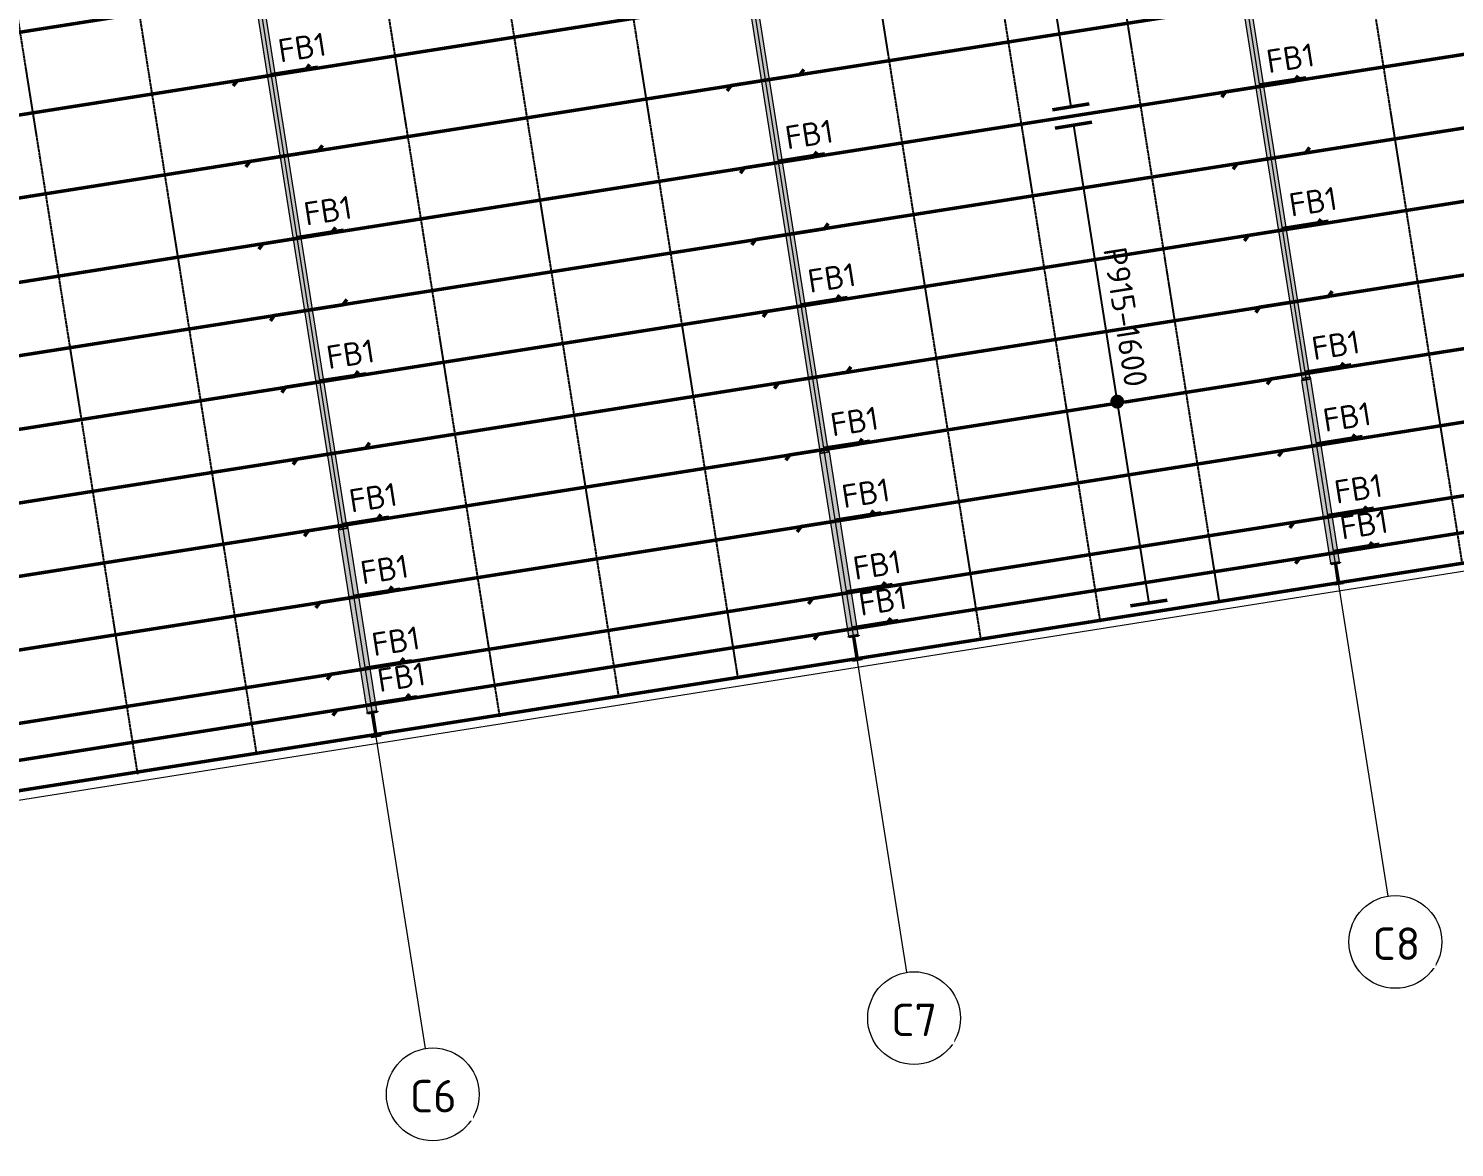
# Model space of a CAD drawing. Header units: millimetres. Extents: x 632 to 248581, y -2790 to 4057238.
# Drawn here: x 82256 to 112982, y 3998522 to 4022633 of the extents above; entities that cross this region are included whole.
import ezdxf

# ---------------------------------------------------------------- set-up
doc = ezdxf.new("R2010")
doc.units = ezdxf.units.MM
doc.linetypes.add('Dash', pattern=[7, 5, -2])
doc.linetypes.add('Hidden', pattern=[4, 3, -1])
for name, color, linetype, lineweight in [('S-280-A_STRUCT_FRAME', 2, 'Continuous', 18), ('S-280-M_COLUMN', 52, 'Continuous', 13), ('S-280-M_STRUCT_FRAME', 12, 'Continuous', 13), ('Z-000-T_TEXT', 131, 'Continuous', 25), ('Z-030-M_GRID', 191, 'Continuous', 13), ('Z-033_T_GRIDREF', 31, 'Continuous', 13), ('Z-060-M_DETAIL', 92, 'Continuous', 25)]:
    doc.layers.add(name, color=color, linetype=linetype, lineweight=lineweight)
doc.styles.add('ISOCPEUR_1', font='isocpeur.ttf', dxfattribs={"height": 700})
doc.styles.add('ISOCPEUR_2', font='isocpeur.ttf', dxfattribs={"height": 500})
doc.styles.add('ISOCPEUR_3', font='isocpeur.ttf', dxfattribs={"height": 2.5})

# ---------------------------------------------------------------- blocks, each defined once
blk = doc.blocks.new('NRP_Framing-Steel-Purlin C - P946 - EC250-24-4133309-S6_011 - UPPER PURLIN PLAN - PART 3')
at = {"layer": 'S-280-M_STRUCT_FRAME', "color": 1, "lineweight": 50}
blk.add_line((-2229670, 4013451), (-2309294, 4000895), dxfattribs=at)
blk.add_line((-2229670, 4013451), (-2309294, 4000895), dxfattribs=at)
blk = doc.blocks.new('NRP_Framing-Steel-Purlin Z - P916 - EZ250-24-4046601-S6_011 - UPPER PURLIN PLAN - PART 3')
at = {"layer": 'S-280-M_STRUCT_FRAME', "color": 1, "lineweight": 50}
for p, q in [((-2236852, 4023378), (-2236936, 4023264)), ((-2236936, 4023264), (-2249604, 4021266)), ((-2249604, 4021266), (-2249687, 4021152))]:
    blk.add_line(p, q, dxfattribs=at)
blk = doc.blocks.new('NRP_Framing-Steel-Purlin Z - P915 - EZ250-19-4046628-S6_011 - UPPER PURLIN PLAN - PART 3')
at = {"layer": 'S-280-M_STRUCT_FRAME', "color": 3, "lineweight": 50}
for p, q in [((-2248122, 4021500), (-2259976, 4019630)), ((-2248039, 4021614), (-2248122, 4021500)), ((-2259976, 4019630), (-2260059, 4019516))]:
    blk.add_line(p, q, dxfattribs=at)
blk = doc.blocks.new('NRP_Framing-Steel-Purlin Z - P916 - EZ250-24-V8-S6_011 - UPPER PURLIN PLAN - PART 3')
at = {"layer": 'S-280-M_STRUCT_FRAME', "color": 1, "lineweight": 50}
for p, q in [((-2235873, 4017193), (-2235956, 4017079)), ((-2235956, 4017079), (-2241419, 4016217)), ((-2241704, 4016173), (-2248624, 4015081)), ((-2248624, 4015081), (-2248708, 4014967))]:
    blk.add_line(p, q, dxfattribs=at)
blk = doc.blocks.new('NRP_Framing-Steel-Purlin Z - P915 - EZ250-19-V9-S6_011 - UPPER PURLIN PLAN - PART 3')
at = {"layer": 'S-280-M_STRUCT_FRAME', "color": 3, "lineweight": 50}
for p, q in [((-2247143, 4015315), (-2251790, 4014582)), ((-2247059, 4015429), (-2247143, 4015315)), ((-2252077, 4014537), (-2258996, 4013446)), ((-2258996, 4013446), (-2259079, 4013332))]:
    blk.add_line(p, q, dxfattribs=at)
blk = doc.blocks.new('NRP_Framing-Steel-Purlin Z - P914 - EZ250-15-4047701-S6_011 - UPPER PURLIN PLAN - PART 3')
at = {"layer": 'S-280-M_STRUCT_FRAME', "color": 150, "lineweight": 50}
for p, q in [((-2249506, 4030235), (-2261359, 4028366)), ((-2249423, 4030349), (-2249506, 4030235)), ((-2261359, 4028366), (-2261443, 4028252))]:
    blk.add_line(p, q, dxfattribs=at)
blk = doc.blocks.new('NRP_Bridging Plan _v2_ - 3 Rows-4056086-S6_011 - UPPER PURLIN PLAN - PART 3')
at = {"layer": 'Z-060-M_DETAIL', "linetype": 'Hidden'}
for p, q in [((2270, 10164), (2270, -9588)), ((4870, 10164), (4870, -9588)), ((7470, 10164), (7470, -9588))]:
    blk.add_line(p, q, dxfattribs=at)
blk = doc.blocks.new('NRP_Extent _v2_ - 1-200-4253490-S6_011 - UPPER PURLIN PLAN - PART 3')
at = {"layer": 'Z-060-M_DETAIL'}
blk.add_hatch(color=256, dxfattribs=at).paths.add_polyline_path([(-145, 39), (-150, 0), (-145, -39), (-130, -75), (-106, -106), (-75, -130), (-39, -145), (0, -150), (39, -145), (75, -130), (106, -106), (130, -75), (145, -39), (150, 0), (145, 39), (130, 75), (106, 106), (75, 130), (39, 145), (0, 150), (-39, 145), (-75, 130), (-106, 106), (-130, 75)])
at = {"layer": 'Z-060-M_DETAIL', "lineweight": 50}
for p, q in [((-4395, 400), (-4395, -400)), ((6032, 400), (6032, -400))]:
    blk.add_line(p, q, dxfattribs=at)
at = {"layer": 'Z-060-M_DETAIL'}
blk.add_line((6032, 0), (-4395, 0), dxfattribs=at)
blk = doc.blocks.new('NRP_Extent _v2_ - 1-200-4253790-S6_011 - UPPER PURLIN PLAN - PART 3')
at = {"layer": 'Z-060-M_DETAIL'}
blk.add_hatch(color=256, dxfattribs=at).paths.add_polyline_path([(-145, 39), (-150, 0), (-145, -39), (-130, -75), (-106, -106), (-75, -130), (-39, -145), (0, -150), (39, -145), (75, -130), (106, -106), (130, -75), (145, -39), (150, 0), (145, 39), (130, 75), (106, 106), (75, 130), (39, 145), (0, 150), (-39, 145), (-75, 130), (-106, 106), (-130, 75)])
at = {"layer": 'Z-060-M_DETAIL', "lineweight": 50}
for p, q in [((-3358, 400), (-3358, -400)), ((5087, 400), (5087, -400))]:
    blk.add_line(p, q, dxfattribs=at)
at = {"layer": 'Z-060-M_DETAIL'}
blk.add_line((5087, 0), (-3358, 0), dxfattribs=at)
blk = doc.blocks.new('Grid - NRP_Grid-Head-320187-S6_011 - UPPER PURLIN PLAN - PART 3')
at = {"layer": 'Z-033_T_GRIDREF'}
blk.add_circle((0, 0), 5, dxfattribs=at)
blk = doc.blocks.new('NRP_Fly Brace BN - FB1-4028766-S6_011 - UPPER PURLIN PLAN - PART 3')
at = {"layer": 'Z-000-T_TEXT'}
blk.add_line((0, 0), (5, 0), dxfattribs=at)
at = {"layer": 'Z-000-T_TEXT', "lineweight": 13, "insert": (1.11, 3.49), "char_height": 2.5, "width": 6.0928, "attachment_point": 1, "style": 'ISOCPEUR_3'}
blk.add_mtext('FB1', dxfattribs=at)

msp = doc.modelspace()

# ---------------------------------------------------------------- hatches: boundary and pattern name
at = {"layer": 'S-280-M_COLUMN'}
for points in [[(110392.9, 4010652.1), (110580.5, 4010681.8), (110578.3, 4010696.1), (110494.3, 4010684.4), (110489.5, 4010687.9), (110487.1, 4010693.2), (110424.3, 4011099.7), (110427.8, 4011104.5), (110433.2, 4011106.9), (110511.2, 4011119.3), (110507.4, 4011133.3), (110321.3, 4011103.9), (110323.6, 4011089.5), (110407.5, 4011101.3), (110412.3, 4011097.8), (110414.7, 4011092.4), (110477.5, 4010686), (110474.1, 4010681.2), (110468.7, 4010678.8), (110390.6, 4010666.4)], [(100012.8, 4009008), (100219.2, 4009040.7), (100217.1, 4009053.7), (100125.3, 4009041.1), (100119.4, 4009045.3), (100116.5, 4009051.9), (100043.1, 4009527.1), (100047.4, 4009533), (100054, 4009535.9), (100138.6, 4009549.3), (100135, 4009562.1), (99930.1, 4009529.7), (99932.2, 4009516.6), (100024, 4009529.3), (100029.9, 4009525), (100032.9, 4009518.4), (100106.2, 4009043.2), (100102, 4009037.4), (100095.3, 4009034.4), (100010.7, 4009021)], [(89642, 4007365.4), (89848.5, 4007398.1), (89846.4, 4007411.1), (89754.6, 4007398.4), (89748.7, 4007402.7), (89745.7, 4007409.3), (89672.4, 4007884.5), (89676.6, 4007890.4), (89683.3, 4007893.3), (89767.9, 4007906.7), (89764.3, 4007919.5), (89559.4, 4007887.1), (89561.5, 4007874), (89653.3, 4007886.7), (89659.2, 4007882.4), (89662.1, 4007875.8), (89735.5, 4007400.6), (89731.2, 4007394.8), (89724.6, 4007391.8), (89640, 4007378.4)]]:
    msp.add_hatch(color=256, dxfattribs=at).paths.add_polyline_path(points)
at = {"layer": 'S-280-M_STRUCT_FRAME'}
for points in [[(109705.4, 4015052.9), (109874.3, 4015079.7), (108089.4, 4026348.6), (107920.5, 4026321.8), (109252.8, 4017910.8)], [(99323.7, 4013480.1), (99492.6, 4013506.9), (97718.7, 4024705.9), (97549.8, 4024679.2), (98621.9, 4017910.8)], [(87348, 4023063.3), (87179.1, 4023036.6), (88952.9, 4011837.5), (89121.8, 4011864.2)], [(109695.9, 4015052.4), (109705.3, 4015053.9), (109699.4, 4015090.8), (109690, 4015089.3), (109695.8, 4015052.9)], [(109696.1, 4015051.2), (110319.8, 4011113.5), (110507.4, 4011143.2), (109883.7, 4015080.9)], [(109874.2, 4015080.7), (109883.5, 4015082.2), (109877.7, 4015119), (109868.3, 4015117.6), (109874.1, 4015080.9)], [(109883.7, 4015080.9), (109883.5, 4015082.2), (109874.3, 4015079.6)], [(99304.7, 4013478), (99323.5, 4013481), (99316.7, 4013524.2), (99297.9, 4013521.2), (99304.4, 4013480.1)], [(99928.6, 4009539.2), (100135, 4009571.9), (99511.4, 4013509.6), (99304.9, 4013476.9), (99881.6, 4009836.2)], [(99492.4, 4013507.8), (99511.2, 4013510.7), (99504.3, 4013553.9), (99485.6, 4013551), (99492.1, 4013509.6)], [(99511.4, 4013509.6), (99511.2, 4013510.7), (99492.6, 4013506.8)], [(88934, 4011835.4), (88952.8, 4011838.4), (88946, 4011881.6), (88927.2, 4011878.6), (88933.7, 4011837.5)], [(89557.9, 4007896.6), (89764.3, 4007929.3), (89140.6, 4011867), (88934.2, 4011834.3), (89399.5, 4008896.9)], [(89121.7, 4011865.1), (89140.5, 4011868.1), (89133.6, 4011911.3), (89114.8, 4011908.3), (89121.4, 4011867)], [(89140.6, 4011867), (89140.5, 4011868.1), (89121.8, 4011864.2)]]:
    msp.add_hatch(color=9, dxfattribs=at).paths.add_polyline_path(points)

# ---------------------------------------------------------------- linework, layer by layer
at = {"layer": 'S-280-M_COLUMN', "lineweight": 35}
for p, q in [((110321.3, 4011103.9), (110509, 4011133.6)), ((110323.6, 4011089.5), (110321.3, 4011103.9)), ((110401.7, 4011101.9), (110323.6, 4011089.5)), ((110478.1, 4010691.8), (110414.7, 4011092.4)), ((110423.7, 4011093.9), (110487.1, 4010693.2)), ((110511.2, 4011119.3), (110433.2, 4011106.9)), ((110509, 4011133.6), (110511.2, 4011119.3)), ((110500.2, 4010683.8), (110578.3, 4010696.1)), ((110578.3, 4010696.1), (110580.5, 4010681.8)), ((110390.6, 4010666.4), (110468.7, 4010678.8)), ((110392.9, 4010652.1), (110390.6, 4010666.4)), ((110580.5, 4010681.8), (110392.9, 4010652.1)), ((99930.1, 4009529.7), (100136.6, 4009562.4)), ((99932.2, 4009516.6), (99930.1, 4009529.7)), ((100016.8, 4009530), (99932.2, 4009516.6)), ((100107, 4009050.4), (100032.9, 4009518.4)), ((100042.3, 4009519.9), (100116.5, 4009051.9)), ((100138.6, 4009549.3), (100054, 4009535.9)), ((100136.6, 4009562.4), (100138.6, 4009549.3)), ((100010.7, 4009021), (100095.3, 4009034.4)), ((100012.8, 4009008), (100010.7, 4009021)), ((100219.2, 4009040.7), (100012.8, 4009008)), ((100132.5, 4009040.3), (100217.1, 4009053.7)), ((100217.1, 4009053.7), (100219.2, 4009040.7)), ((89559.4, 4007887.1), (89765.8, 4007919.8)), ((89561.5, 4007874), (89559.4, 4007887.1)), ((89646.1, 4007887.4), (89561.5, 4007874)), ((89736.3, 4007407.8), (89662.1, 4007875.8)), ((89671.6, 4007877.3), (89745.7, 4007409.3)), ((89767.9, 4007906.7), (89683.3, 4007893.3)), ((89765.8, 4007919.8), (89767.9, 4007906.7)), ((89640, 4007378.4), (89724.6, 4007391.8)), ((89642, 4007365.4), (89640, 4007378.4)), ((89848.5, 4007398.1), (89642, 4007365.4)), ((89761.8, 4007397.7), (89846.4, 4007411.1)), ((89846.4, 4007411.1), (89848.5, 4007398.1))]:
    msp.add_line(p, q, dxfattribs=at)
for centre, radius, start, end in [((110403.4, 4011090.6), 11.4, 9.00033, 99.00033), ((110434.9, 4011095.6), 11.4, 99.00033, 189.00033), ((110466.9, 4010690), 11.4, 279.00033, 9.00033), ((110498.4, 4010695), 11.4, 189.00033, 279.00033), ((100019, 4009516.2), 14, 9.00033, 99.00033), ((100056.2, 4009522.1), 14, 99.00033, 189.00033), ((100093.1, 4009048.3), 14, 279.00033, 9.00033), ((100130.3, 4009054.1), 14, 189.00033, 279.00033), ((89648.3, 4007873.6), 14, 9.00033, 99.00033), ((89685.4, 4007879.5), 14, 99.00033, 189.00033), ((89722.4, 4007405.6), 14, 279.00033, 9.00033), ((89759.6, 4007411.5), 14, 189.00033, 279.00033)]:
    msp.add_arc(centre, radius, start, end, dxfattribs=at)
at = {"layer": 'S-280-M_STRUCT_FRAME', "color": 55}
for p, q in [((109705.4, 4015052.9), (107920.5, 4026321.8)), ((109874.3, 4015079.7), (108089.4, 4026348.6)), ((99323.7, 4013480.1), (97549.8, 4024679.2)), ((99492.6, 4013506.9), (97718.7, 4024705.9)), ((88952.9, 4011837.5), (87179.1, 4023036.6)), ((89121.8, 4011864.2), (87348, 4023063.3)), ((109699.2, 4015092.1), (109689.9, 4015090.6)), ((109689.9, 4015090.6), (109690, 4015089.3)), ((109690, 4015089.3), (109699.4, 4015090.8)), ((109690, 4015089.3), (109695.9, 4015052.4)), ((109705.3, 4015053.9), (109695.9, 4015052.4)), ((109695.9, 4015052.4), (109696.1, 4015051.2)), ((109696.1, 4015051.2), (109883.7, 4015080.9)), ((110319.8, 4011113.5), (109696.1, 4015051.2)), ((109874.3, 4015079.7), (109705.4, 4015052.9)), ((109877.5, 4015120.3), (109868.1, 4015118.8)), ((109868.3, 4015117.6), (109877.7, 4015119)), ((109883.5, 4015082.2), (109874.2, 4015080.7)), ((109877.7, 4015119), (109877.5, 4015120.3)), ((109883.5, 4015082.2), (109877.7, 4015119)), ((109883.7, 4015080.9), (109883.5, 4015082.2)), ((110507.4, 4011143.2), (109883.7, 4015080.9)), ((99316.5, 4013525.3), (99297.7, 4013522.4)), ((99297.7, 4013522.4), (99297.9, 4013521.2)), ((99297.9, 4013521.2), (99316.7, 4013524.2)), ((99297.9, 4013521.2), (99304.7, 4013478)), ((99323.5, 4013481), (99304.7, 4013478)), ((99304.7, 4013478), (99304.9, 4013476.9)), ((99304.9, 4013476.9), (99511.4, 4013509.6)), ((99928.6, 4009539.2), (99304.9, 4013476.9)), ((99492.6, 4013506.9), (99323.7, 4013480.1)), ((99504.2, 4013555.1), (99485.4, 4013552.1)), ((99485.6, 4013551), (99504.3, 4013553.9)), ((99511.2, 4013510.7), (99492.4, 4013507.8)), ((99504.3, 4013553.9), (99504.2, 4013555.1)), ((99511.2, 4013510.7), (99504.3, 4013553.9)), ((99511.4, 4013509.6), (99511.2, 4013510.7)), ((100135, 4009571.9), (99511.4, 4013509.6)), ((88945.8, 4011882.7), (88927, 4011879.8)), ((88927, 4011879.8), (88927.2, 4011878.6)), ((88927.2, 4011878.6), (88946, 4011881.6)), ((88927.2, 4011878.6), (88934, 4011835.4)), ((88952.8, 4011838.4), (88934, 4011835.4)), ((88934, 4011835.4), (88934.2, 4011834.3)), ((88934.2, 4011834.3), (89140.6, 4011867)), ((89557.9, 4007896.6), (88934.2, 4011834.3)), ((89121.8, 4011864.2), (88952.9, 4011837.5)), ((89133.4, 4011912.4), (89114.7, 4011909.5)), ((89114.8, 4011908.3), (89133.6, 4011911.3)), ((89140.5, 4011868.1), (89121.7, 4011865.1)), ((89133.6, 4011911.3), (89133.4, 4011912.4)), ((89140.5, 4011868.1), (89133.6, 4011911.3)), ((89140.6, 4011867), (89140.5, 4011868.1)), ((89764.3, 4007929.3), (89140.6, 4011867)), ((110507.4, 4011143.2), (110319.8, 4011113.5)), ((100135, 4009571.9), (99928.6, 4009539.2)), ((89764.3, 4007929.3), (89557.9, 4007896.6))]:
    msp.add_line(p, q, dxfattribs=at)
at = {"layer": 'S-280-M_STRUCT_FRAME', "color": 55, "linetype": 'Dash'}
for p, q in [((109868.1, 4015118.8), (109699.3, 4015092.1)), ((109699.5, 4015090.8), (109779.4, 4015103.5)), ((109785.2, 4015066.6), (109705.3, 4015053.9)), ((109779.4, 4015103.5), (109785.2, 4015066.6)), ((109788.4, 4015104.9), (109868.3, 4015117.5)), ((109794.2, 4015068), (109788.4, 4015104.9)), ((109874.1, 4015080.7), (109794.2, 4015068)), ((109794.2, 4015067.9), (109794.2, 4015068)), ((99485.3, 4013552.1), (99316.5, 4013525.4)), ((99316.7, 4013524.2), (99396.4, 4013536.8)), ((99403.2, 4013493.6), (99323.6, 4013481)), ((99396.4, 4013536.8), (99403.2, 4013493.6)), ((99405.9, 4013538.3), (99485.5, 4013551)), ((99412.7, 4013495.1), (99405.9, 4013538.3)), ((99492.4, 4013507.8), (99412.7, 4013495.1)), ((99412.7, 4013495), (99412.7, 4013495.1)), ((89114.6, 4011909.5), (88945.8, 4011882.7)), ((88946, 4011881.6), (89025.7, 4011894.2)), ((89032.5, 4011851), (88952.8, 4011838.4)), ((89025.7, 4011894.2), (89032.5, 4011851)), ((89035.1, 4011895.7), (89114.8, 4011908.3)), ((89042, 4011852.5), (89035.1, 4011895.7)), ((89121.6, 4011865.1), (89042, 4011852.5)), ((89042, 4011852.4), (89042, 4011852.5))]:
    msp.add_line(p, q, dxfattribs=at)
at = {"layer": 'Z-030-M_GRID'}
for p, q in [((111552.4, 4003938.6), (103511.6, 4054704.1)), ((101181.7, 4002296), (93140.9, 4053061.5)), ((90811, 4000653.3), (82770.2, 4051418.9))]:
    msp.add_line(p, q, dxfattribs=at)

# ---------------------------------------------------------------- block references
at = {"layer": 'S-280-M_STRUCT_FRAME', "color": 150, "lineweight": 50}
for p in [(2337460.2, -6752.2), (2348107.8, -6857.3), (2358755.3, -6962.3), (2337735.9, -8492.8), (2348383.5, -8597.8), (2338011.6, -10233.4)]:
    msp.add_blockref('NRP_Framing-Steel-Purlin Z - P914 - EZ250-15-4047701-S6_011 - UPPER PURLIN PLAN - PART 3', p, dxfattribs=at)
at = {"layer": 'S-280-M_STRUCT_FRAME', "color": 1, "lineweight": 50}
for name, p in [('NRP_Framing-Steel-Purlin Z - P916 - EZ250-24-4046601-S6_011 - UPPER PURLIN PLAN - PART 3', (2357652.5, 0)), ('NRP_Framing-Steel-Purlin Z - P916 - EZ250-24-4046601-S6_011 - UPPER PURLIN PLAN - PART 3', (2357897.4, -1546.2)), ('NRP_Framing-Steel-Purlin Z - P916 - EZ250-24-4046601-S6_011 - UPPER PURLIN PLAN - PART 3', (2358142.3, -3092.3)), ('NRP_Framing-Steel-Purlin Z - P916 - EZ250-24-4046601-S6_011 - UPPER PURLIN PLAN - PART 3', (2358387.2, -4638.5)), ('NRP_Framing-Steel-Purlin Z - P916 - EZ250-24-V8-S6_011 - UPPER PURLIN PLAN - PART 3', (2357652.5, 0)), ('NRP_Framing-Steel-Purlin Z - P916 - EZ250-24-4046601-S6_011 - UPPER PURLIN PLAN - PART 3', (2358877, -7730.9)), ('NRP_Framing-Steel-Purlin Z - P916 - EZ250-24-4046601-S6_011 - UPPER PURLIN PLAN - PART 3', (2359121.9, -9277)), ('NRP_Framing-Steel-Purlin C - P946 - EC250-24-4133309-S6_011 - UPPER PURLIN PLAN - PART 3', (2357652.5, 0)), ('NRP_Framing-Steel-Purlin Z - P916 - EZ250-24-4046601-S6_011 - UPPER PURLIN PLAN - PART 3', (2359244.4, -10050.1))]:
    msp.add_blockref(name, p, dxfattribs=at)
at = {"layer": 'S-280-M_STRUCT_FRAME', "color": 3, "lineweight": 50}
for name, p in [('NRP_Framing-Steel-Purlin Z - P915 - EZ250-19-4046628-S6_011 - UPPER PURLIN PLAN - PART 3', (2357652.5, 0)), ('NRP_Framing-Steel-Purlin Z - P915 - EZ250-19-4046628-S6_011 - UPPER PURLIN PLAN - PART 3', (2347280.7, -1635.5)), ('NRP_Framing-Steel-Purlin Z - P915 - EZ250-19-4046628-S6_011 - UPPER PURLIN PLAN - PART 3', (2357897.4, -1546.2)), ('NRP_Framing-Steel-Purlin Z - P915 - EZ250-19-4046628-S6_011 - UPPER PURLIN PLAN - PART 3', (2347525.6, -3181.7)), ('NRP_Framing-Steel-Purlin Z - P915 - EZ250-19-4046628-S6_011 - UPPER PURLIN PLAN - PART 3', (2358142.3, -3092.3)), ('NRP_Framing-Steel-Purlin Z - P915 - EZ250-19-4046628-S6_011 - UPPER PURLIN PLAN - PART 3', (2336908.9, -3271.1)), ('NRP_Framing-Steel-Purlin Z - P915 - EZ250-19-4046628-S6_011 - UPPER PURLIN PLAN - PART 3', (2347770.5, -4727.9)), ('NRP_Framing-Steel-Purlin Z - P915 - EZ250-19-4046628-S6_011 - UPPER PURLIN PLAN - PART 3', (2358387.2, -4638.5)), ('NRP_Framing-Steel-Purlin Z - P915 - EZ250-19-4046628-S6_011 - UPPER PURLIN PLAN - PART 3', (2337153.8, -4817.3)), ('NRP_Framing-Steel-Purlin Z - P915 - EZ250-19-4046628-S6_011 - UPPER PURLIN PLAN - PART 3', (2348015.4, -6274.1)), ('NRP_Framing-Steel-Purlin Z - P915 - EZ250-19-V9-S6_011 - UPPER PURLIN PLAN - PART 3', (2357652.5, 0)), ('NRP_Framing-Steel-Purlin Z - P915 - EZ250-19-4046628-S6_011 - UPPER PURLIN PLAN - PART 3', (2337398.7, -6363.4)), ('NRP_Framing-Steel-Purlin Z - P915 - EZ250-19-4046628-S6_011 - UPPER PURLIN PLAN - PART 3', (2348260.3, -7820.2)), ('NRP_Framing-Steel-Purlin Z - P915 - EZ250-19-4046628-S6_011 - UPPER PURLIN PLAN - PART 3', (2358877, -7730.9)), ('NRP_Framing-Steel-Purlin Z - P915 - EZ250-19-4046628-S6_011 - UPPER PURLIN PLAN - PART 3', (2337643.6, -7909.6)), ('NRP_Framing-Steel-Purlin Z - P915 - EZ250-19-4046628-S6_011 - UPPER PURLIN PLAN - PART 3', (2348505.2, -9366.4)), ('NRP_Framing-Steel-Purlin Z - P915 - EZ250-19-4046628-S6_011 - UPPER PURLIN PLAN - PART 3', (2359121.9, -9277)), ('NRP_Framing-Steel-Purlin Z - P915 - EZ250-19-4046628-S6_011 - UPPER PURLIN PLAN - PART 3', (2337888.4, -9455.8)), ('NRP_Framing-Steel-Purlin Z - P915 - EZ250-19-4046628-S6_011 - UPPER PURLIN PLAN - PART 3', (2359244.4, -10050.1)), ('NRP_Framing-Steel-Purlin Z - P915 - EZ250-19-4046628-S6_011 - UPPER PURLIN PLAN - PART 3', (2348750.1, -10912.6)), ('NRP_Framing-Steel-Purlin Z - P915 - EZ250-19-4046628-S6_011 - UPPER PURLIN PLAN - PART 3', (2338133.3, -11002)), ('NRP_Framing-Steel-Purlin Z - P915 - EZ250-19-4046628-S6_011 - UPPER PURLIN PLAN - PART 3', (2348872.5, -11685.7)), ('NRP_Framing-Steel-Purlin Z - P915 - EZ250-19-4046628-S6_011 - UPPER PURLIN PLAN - PART 3', (2338378.2, -12548.1)), ('NRP_Framing-Steel-Purlin Z - P915 - EZ250-19-4046628-S6_011 - UPPER PURLIN PLAN - PART 3', (2338500.7, -13321.2))]:
    msp.add_blockref(name, p, dxfattribs=at)
at = {"layer": 'Z-000-T_TEXT', "lineweight": 13, "xscale": 200, "yscale": 200, "zscale": 200, "rotation": 8.960932366605096}
for p in [(87492.1, 4021667.1), (108787.7, 4021438), (98417, 4019795.4), (88046.3, 4018152.7), (109275.4, 4018345.3), (98904.7, 4016702.7), (88534, 4015060.1), (109763.1, 4015252.6), (99392.4, 4013610), (110006.9, 4013706.3), (99636.2, 4012063.7), (110250.8, 4012159.9), (89021.7, 4011967.4), (110372.7, 4011386.8), (99880, 4010517.3), (89265.5, 4010421.1), (100002, 4009744.1), (89509.3, 4008874.7), (89631.2, 4008101.5)]:
    msp.add_blockref('NRP_Fly Brace BN - FB1-4028766-S6_011 - UPPER PURLIN PLAN - PART 3', p, dxfattribs=at)
at = {"layer": 'Z-033_T_GRIDREF'}
for p, xscale, yscale, zscale, rotation in [((111708.8, 4002950.9), 199.9999999999998, 199.9999999999998, 199.9999999999998, 9.000328388145105), ((101338.1, 4001308.3), 199.9999999999998, 199.9999999999998, 199.9999999999998, 9.000328388145512), ((90967.4, 3999665.7), 199.9999999999999, 199.9999999999999, 199.9999999999999, 9.000328388145958)]:
    msp.add_blockref('Grid - NRP_Grid-Head-320187-S6_011 - UPPER PURLIN PLAN - PART 3', p, dxfattribs=dict(at, xscale=xscale, yscale=yscale, zscale=zscale, rotation=rotation))
at = {"layer": 'Z-060-M_DETAIL', "linetype": 'Hidden', "rotation": 189.0003095978028}
for p in [(118941.8, 4022297.1), (108571, 4020654.5), (98200.3, 4019011.8), (87829.6, 4017369.2)]:
    msp.add_blockref('NRP_Bridging Plan _v2_ - 3 Rows-4056086-S6_011 - UPPER PURLIN PLAN - PART 3', p, dxfattribs=at)
at = {"layer": 'Z-060-M_DETAIL', "rotation": 98.96093236660886}
for name, p in [('NRP_Extent _v2_ - 1-200-4253790-S6_011 - UPPER PURLIN PLAN - PART 3', (104189, 4024263.8)), ('NRP_Extent _v2_ - 1-200-4253490-S6_011 - UPPER PURLIN PLAN - PART 3', (105714, 4014593.2))]:
    msp.add_blockref(name, p, dxfattribs=at)

# ---------------------------------------------------------------- texts
at = {"layer": 'S-280-A_STRUCT_FRAME', "lineweight": 13, "insert": (105904, 4017954.4), "char_height": 500, "width": 3687.762, "attachment_point": 1, "rotation": 278.96093, "style": 'ISOCPEUR_2'}
msp.add_mtext('P915-1600', dxfattribs=at)

# ---------------------------------------------------------------- next in the draw order: texts
at = {"layer": 'Z-033_T_GRIDREF', "char_height": 700, "width": 1186.497, "attachment_point": 1, "style": 'ISOCPEUR_1', "bg_fill": 3, "box_fill_scale": 1.25, "bg_fill_color": 256, "bg_fill_true_color": 13158600, "bg_fill_transparency": 0}
for s, insert in [('C8', (111212.2, 4003262.9)), ('C7', (100841.5, 4001620.3))]:
    msp.add_mtext(s, dxfattribs=dict(at, insert=insert))

# ---------------------------------------------------------------- next in the draw order: linework, layer by layer
at = {"layer": 'Z-030-M_GRID'}
msp.add_line((37918.5, 3999021), (133385.5, 4014142), dxfattribs=at)

# ---------------------------------------------------------------- next in the draw order: texts
at = {"layer": 'Z-033_T_GRIDREF', "insert": (90470.7, 3999977.7), "char_height": 700, "width": 1186.497, "attachment_point": 1, "style": 'ISOCPEUR_1', "bg_fill": 3, "box_fill_scale": 1.25, "bg_fill_color": 256, "bg_fill_true_color": 13158600, "bg_fill_transparency": 0}
msp.add_mtext('C6', dxfattribs=at)

doc.saveas('drawing.dxf')
